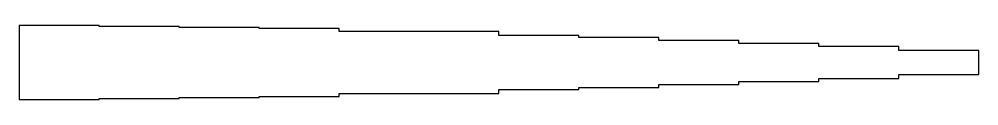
# Model space of a CAD drawing. Header units: millimetres. Extents: x 0 to 240, y -9 to 9.
import ezdxf

# ---------------------------------------------------------------- set-up
doc = ezdxf.new("R2010")
doc.units = ezdxf.units.MM

msp = doc.modelspace()

# ---------------------------------------------------------------- linework, layer by layer
at = {"layer": 'STUDY_PROFILE'}
msp.add_lwpolyline([(0, -9.25), (20, -9.25), (20, -9), (40, -9), (40, -8.75), (60, -8.75), (60, -8.5), (80, -8.5), (80, -7.75), (100, -7.75), (120, -7.75), (120, -6.75), (140, -6.75), (140, -6.25), (160, -6.25), (160, -5.5), (180, -5.5), (180, -4.75), (200, -4.75), (200, -4), (220, -4), (220, -3), (240, -3), (240, 3), (220, 3), (220, 4), (200, 4), (200, 4.75), (180, 4.75), (180, 5.5), (160, 5.5), (160, 6.25), (140, 6.25), (140, 6.75), (120, 6.75), (120, 7.75), (100, 7.75), (80, 7.75), (80, 8.5), (60, 8.5), (60, 8.75), (40, 8.75), (40, 9), (20, 9), (20, 9.25), (0, 9.25)], close=True, dxfattribs=at)

doc.saveas('drawing.dxf')
